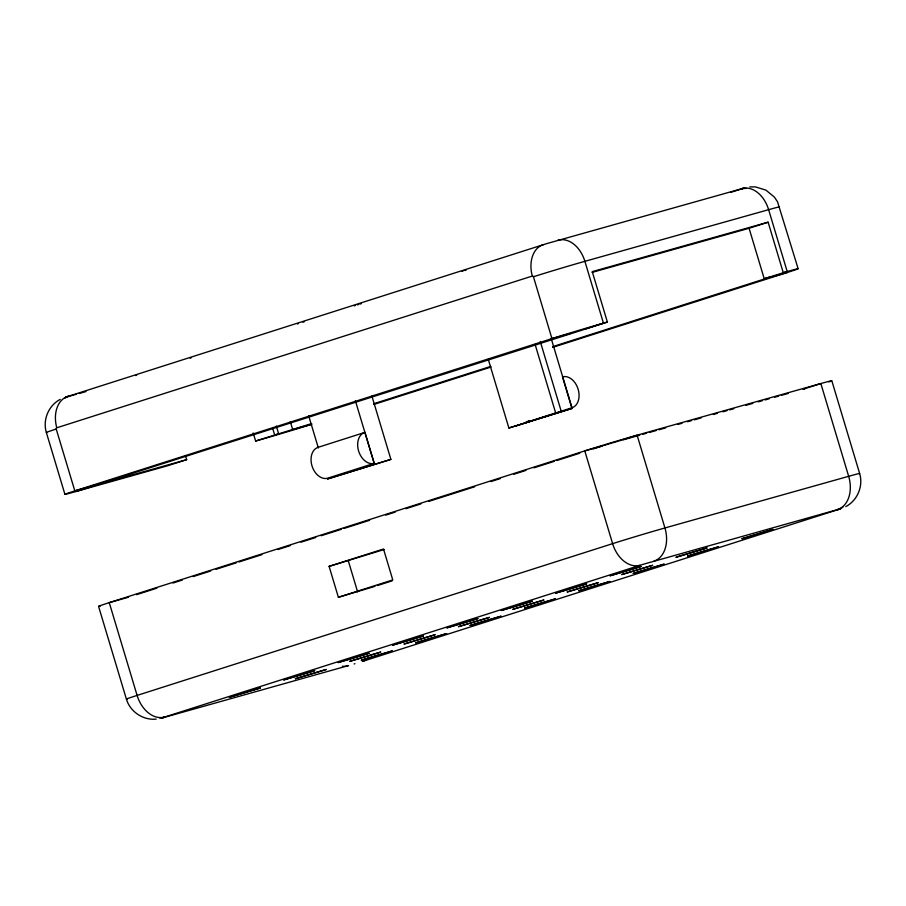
<?xml version="1.0" encoding="UTF-8"?>
<svg xmlns="http://www.w3.org/2000/svg" width="906" height="906" viewBox="0 0 906 906"><rect width="100%" height="100%" fill="white"/><g stroke="black" fill="none" stroke-linecap="round" stroke-linejoin="round"><path stroke-width="1.36" d="M60.226 399.387C48.562 405.446 42.503 419.931 46.353 432.49L64.926 494.348M845.774 506.613C857.438 500.554 863.497 486.069 859.647 473.51L831.81 380.747M803.95 389.172L804.743 388.867L803.475 389.15M297.53 323.986L298.199 323.759M135.809 375.571L136.67 375.288M190.192 358.221L191.053 357.938M462.139 271.426L463 271.154M354.223 305.866L355.152 305.56M552.637 347.383L788.696 272.049A38.63 0.679 -16.7 0 0 787.189 271.528L783.248 272.627L768.118 222.196L592.252 271.63L607.382 322.072L91.982 486.216L186.67 459.67L185.47 455.65M552.694 346.636L771.097 276.851L764.222 278.708L749.081 228.267L592.15 272.378M837.903 509.659L840.564 508.764L643.034 564.347L161.8 717.948L164.292 717.371M730.768 192.378L744.29 188.018L546.646 243.635L65.56 397.19L76.421 394.257M749.081 228.267L768.118 222.196M56.308 428.221A1.2 0.849 74.3 0 0 56.217 429.036L74.824 490.882L551.947 338.606A38.63 0.679 -16.7 0 1 603.453 323.17L607.382 322.072M74.824 490.882A38.63 0.679 -16.7 0 0 75.889 491.539L94.926 485.457M584.415 329.252L603.453 323.17L584.891 261.324A28.256 19.977 74.3 0 0 557.745 240.339M186.67 459.67L167.633 465.752L75.889 491.539M253.204 432.977L255.617 441.018L311.562 423.589M764.222 278.708L787.189 271.528L768.628 209.682A28.256 19.977 74.3 0 0 741.47 188.697M373.532 403.804L490.724 366.409M373.838 404.438L490.95 367.066M364.959 432.377L318.357 447.247A16.161 11.45 72.3 0 0 311.97 465.831A16.161 11.45 72.3 0 0 327.644 478.209L374.246 463.34L364.959 432.377A16.161 11.45 72.3 0 0 358.583 450.95A16.161 11.45 72.3 0 0 374.246 463.34M390.882 459.376L327.632 478.946L390.882 459.376L371.902 396.103M571.777 407.813L562.49 376.851A16.161 11.427 72.3 0 1 578.141 389.24A16.161 11.427 72.3 0 1 571.777 407.813L525.084 422.717A16.161 11.427 72.3 0 0 528.81 420.497M488.277 359.331L508.878 427.994L572.184 408.413L551.176 338.402M514.461 426.42L561.278 411.483L540.27 341.471M572.184 408.413L508.878 427.994M136.579 594.653L156.795 588.198M172.955 583.045L182.378 580.033M193.159 576.59L210.668 571.007M216.058 569.285L236.262 562.841M238.958 561.98L261.857 554.665M278.029 549.512L290.147 545.639M300.928 542.207L315.741 537.473M321.132 535.752L341.335 529.308M344.031 528.447L369.625 520.282M385.786 515.118L395.22 512.105M406.001 508.674L420.814 503.94M428.9 501.358L474.699 486.749M490.859 481.584L500.293 478.572M513.759 474.28L525.888 470.407M533.962 467.824L554.178 461.38M556.873 460.52L579.772 453.215M593.237 448.912L602.671 445.899M619.33 440.86L637.099 435.186L820.836 383.544A38.63 0.679 -16.7 0 1 828.843 381.913M803.067 389.206L820.836 383.544L848.673 476.307A28.256 19.977 74.3 0 1 837.756 509.444L837.823 509.421M329.105 566.363L383.498 549.002L392.774 579.931L338.38 597.28L329.105 566.363L384.155 549.523M338.38 597.28L374.869 586.375M377.519 585.525L392.105 580.871M464.948 270.52L466.092 270.169M604.676 445.265L606.216 444.789M357.315 304.88L358.572 304.495M302.932 322.242L304.19 321.845M359.931 304.065L361.381 303.623M607.088 444.518L608.991 443.929M609.998 443.623L612.048 443.011M354.914 663.713L354.144 663.951M613.068 442.706L615.853 441.89M616.669 441.652L618.062 441.256M348.493 665.593L164.53 717.303A28.256 19.977 74.3 0 1 159.694 717.971M79.139 393.498L85.945 391.585M551.142 338.867L570.361 333.465M768.22 277.848L787.427 272.446M75.628 490.622L94.847 485.22M255.617 441.018L259.626 439.897A38.63 0.679 -16.7 0 0 310.645 424.608L311.913 424.201L292.706 429.603L290.282 421.539M623.509 439.727L639.84 435.14M642.558 434.37L646.646 433.227M649.364 432.456L656.171 430.543M658.9 429.784L665.695 427.87M677.948 424.427L682.037 423.283M687.473 421.743L691.561 420.599M694.279 419.84L701.085 417.926M713.339 414.484L717.416 413.329M722.863 411.8L726.94 410.656M729.67 409.886L733.747 408.742M746 405.299L752.807 403.385M758.243 401.856L762.331 400.712M765.049 399.942L769.137 398.799M774.585 397.27L778.662 396.115M781.38 395.356L788.186 393.442M602.728 445.831L584.778 450.882L109.264 602.637A38.63 0.679 -16.7 0 0 100.362 606.012M128.505 597.224L109.264 602.637L137.1 695.412A28.256 19.977 72.3 0 0 164.45 717.054M749.806 186.885L755.4 186.896L765.932 190.135L774.437 197.146L777.529 201.811L798.141 268.72M156.194 719.115C143.125 720.474 130.09 711.731 126.398 699.115L98.561 606.341M532.909 276.126A1.2 0.849 74.3 0 1 533.43 276.738L551.947 338.606M535.095 344.382L555.695 413.057M355.379 400.746L374.371 464.019M308.652 415.661L318.346 447.972M348.346 560.95L357.621 591.878M276.341 426.092L278.652 433.815L274.654 434.948L272.649 428.244M127.327 698.99A38.63 0.679 -16.7 0 1 137.1 695.412L612.615 543.657A38.63 0.679 -16.7 0 1 664.936 527.96L848.673 476.307A38.63 0.679 -16.7 0 1 859.352 473.691M639.964 565.299A28.256 19.977 72.3 0 1 612.615 543.657L584.778 450.882A38.63 0.679 -16.7 0 1 637.099 435.186L664.936 527.96A28.256 19.977 74.3 0 1 654.019 561.086M843.033 506.964A28.256 19.977 72.3 0 1 837.823 509.693L362.309 661.448A28.256 19.977 72.3 0 0 368.3 658.05M348.255 665.661A28.256 19.977 74.3 0 1 342.411 666.261M68.177 396.307A28.256 19.977 72.3 0 0 56.772 427.802L532.298 276.047A28.256 19.977 72.3 0 1 543.691 244.552M741.55 188.946A28.256 19.977 72.3 0 1 746.431 188.437M64.722 398.244A28.256 19.977 74.3 0 1 68.244 396.556M533.385 276.76A38.63 0.679 -16.7 0 1 584.891 261.324L768.628 209.682A38.63 0.679 -16.7 0 1 778.662 207.327M46.636 432.49A38.63 0.679 -16.7 0 1 56.263 429.036M229.433 697.246L260.294 688.028L229.433 697.246M283.827 679.896L314.676 670.667L283.827 679.896M295.39 678.707L326.239 669.489L295.39 678.707M338.21 662.535L369.07 653.305L338.21 662.535M349.773 661.357L380.633 652.127L349.773 661.357M361.347 660.168L392.196 650.95L361.347 660.168M392.604 645.174L423.453 635.955L392.604 645.174M404.167 643.996L435.016 634.766L404.167 643.996M415.729 642.818L446.579 633.588L415.729 642.818M446.986 627.824L477.847 618.594L446.986 627.824M458.549 626.635L489.41 617.416L458.549 626.635M470.123 625.457L500.973 616.227L470.123 625.457M501.38 610.463L532.23 601.233L501.38 610.463M512.943 609.285L543.793 600.055L512.943 609.285M524.506 608.096L555.355 598.877L524.506 608.096M555.763 593.102L586.624 583.883L555.763 593.102M567.326 591.924L598.187 582.694L567.326 591.924M578.889 590.746L609.749 581.516L578.889 590.746M610.157 575.752L641.006 566.522L610.157 575.752M621.72 574.563L652.569 565.344L621.72 574.563M633.283 573.385L664.132 564.155L633.283 573.385M676.103 557.213L706.963 547.983L676.103 557.213M687.665 556.024L718.526 546.805L687.665 556.024M742.059 538.674L772.909 529.444L742.059 538.674"/></g></svg>
